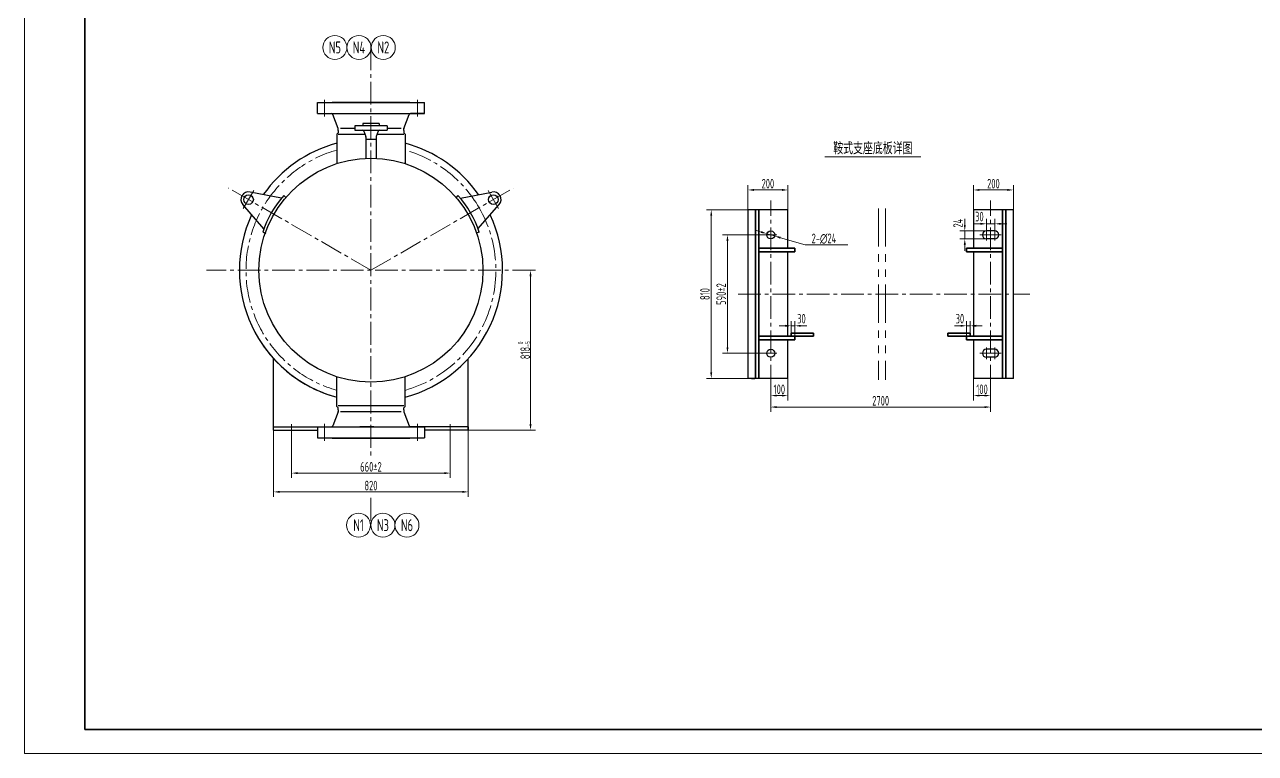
# Model space of a CAD drawing. Header units: millimetres. Extents: x 5765 to 6606, y -201 to 393.
# Drawn here: x 5765 to 6277, y -201 to 103 of the extents above; entities that cross this region are included whole.
import ezdxf
from ezdxf.enums import TextEntityAlignment as Align

# ---------------------------------------------------------------- set-up
doc = ezdxf.new("R2010")
doc.units = ezdxf.units.MM
doc.linetypes.add('CENTER2', pattern=[28.575, 19.05, -3.175, 3.175, -3.175])
doc.linetypes.add('PHANTOM2', pattern=[31.75, 15.875, -3.175, 3.175, -3.175, 3.175, -3.175])
for name, color, linetype, lineweight in [('1粗实线', 7, 'Continuous', 35), ('2细实线', 3, 'Continuous', 13), ('3中心线', 1, 'CENTER2', 13), ('5双点划线', 2, 'PHANTOM2', 13), ('7文本', 2, 'Continuous', 13), ('8标注', 3, 'Continuous', 13), ('9图表', 4, 'Continuous', 13)]:
    doc.layers.add(name, color=color, linetype=linetype, lineweight=lineweight)
doc.styles.add('lanpec', font='bpec_e.shx', dxfattribs={"width": 0.75, "bigfont": 'hztxt.shx'})
doc.styles.add('lanpec-dim', font='bpec_e.shx', dxfattribs={"width": 0.75})
doc.dimstyles.new('lanpec', dxfattribs={"dimtxt": 4, "dimasz": 2.5, "dimexe": 2, "dimexo": 0, "dimtad": 1, "dimdsep": 46, "dimtxsty": 'lanpec-dim', "dimcen": 2.5, "dimclrd": 256, "dimclre": 256, "dimclrt": 256, "dimazin": 0, "dimtfac": 1, "dimtmove": 0, "dimatfit": 3, "dimfxl": 1, "dimlwd": -1, "dimlwe": -1, "dimarcsym": 0})
doc.dimstyles.new('lanpec$3', dxfattribs={"dimtxt": 4, "dimasz": 2.5, "dimexe": 2, "dimexo": 0, "dimtad": 1, "dimtih": 1, "dimtoh": 1, "dimdsep": 46, "dimtxsty": 'lanpec-dim', "dimcen": 2.5, "dimclrd": 256, "dimclre": 256, "dimclrt": 256, "dimazin": 0, "dimtfac": 1, "dimtmove": 0, "dimatfit": 3, "dimfxl": 1, "dimlwd": -1, "dimlwe": -1, "dimarcsym": 0})

# ---------------------------------------------------------------- blocks, each defined once
blk = doc.blocks.new('A1')
at = {"layer": '1粗实线'}
blk.add_lwpolyline([(-816, 10), (-10, 10), (-10, 584), (-816, 584)], close=True, dxfattribs=at)
at = {"layer": '9图表'}
blk.add_lwpolyline([(-841, 0), (0, 0), (0, 594), (-841, 594)], close=True, dxfattribs=at)
blk = doc.blocks.new('*D25')
at = {"layer": '8标注', "transparency": 16777216}
for p, q in [((6066.01, 25.82), (6066.01, 36.06)), ((6082.64, 25.82), (6082.64, 36.06)), ((6068.51, 34.06), (6080.14, 34.06))]:
    blk.add_line(p, q, dxfattribs=at)
for points in [[(6068.51, 34.48), (6068.51, 33.65), (6066.01, 34.06)], [(6080.14, 34.48), (6080.14, 33.65), (6082.64, 34.06)]]:
    blk.add_solid(points, dxfattribs=at)
at = {"layer": 'Defpoints', "color": 0, "transparency": 16777216}
for p in [(6082.64, 34.06), (6066.01, 25.82), (6082.64, 25.82)]:
    blk.add_point(p, dxfattribs=at)
at = {"layer": '8标注', "transparency": 16777216, "insert": (6074.32, 36.69), "char_height": 4, "attachment_point": 5, "style": 'lanpec-dim'}
blk.add_mtext('200', dxfattribs=at)
blk = doc.blocks.new('*D34')
at = {"layer": '8标注', "transparency": 16777216}
for p, q in [((6159.87, 25.82), (6159.87, 36.06)), ((6176.5, 25.82), (6176.5, 36.06)), ((6162.37, 34.06), (6174, 34.06))]:
    blk.add_line(p, q, dxfattribs=at)
for points in [[(6162.37, 34.48), (6162.37, 33.65), (6159.87, 34.06)], [(6174, 34.48), (6174, 33.65), (6176.5, 34.06)]]:
    blk.add_solid(points, dxfattribs=at)
at = {"layer": 'Defpoints', "color": 0, "transparency": 16777216}
for p in [(6176.5, 34.06), (6159.87, 25.82), (6176.5, 25.82)]:
    blk.add_point(p, dxfattribs=at)
at = {"layer": '8标注', "transparency": 16777216, "insert": (6168.18, 36.69), "char_height": 4, "attachment_point": 5, "style": 'lanpec-dim'}
blk.add_mtext('200', dxfattribs=at)
blk = doc.blocks.new('*D26')
at = {"layer": '8标注', "transparency": 16777216}
for p, q in [((6075.52, -48.22), (6075.52, -58.34)), ((6166.98, -48.22), (6166.98, -58.34)), ((6078.02, -56.34), (6164.48, -56.34))]:
    blk.add_line(p, q, dxfattribs=at)
for points in [[(6078.02, -55.93), (6078.02, -56.76), (6075.52, -56.34)], [(6164.48, -55.93), (6164.48, -56.76), (6166.98, -56.34)]]:
    blk.add_solid(points, dxfattribs=at)
at = {"layer": 'Defpoints', "color": 0, "transparency": 16777216}
for p in [(6075.52, -48.22), (6166.98, -48.22), (6166.98, -56.34)]:
    blk.add_point(p, dxfattribs=at)
at = {"layer": '8标注', "transparency": 16777216, "insert": (6121.25, -53.72), "char_height": 4, "attachment_point": 5, "style": 'lanpec-dim'}
blk.add_mtext('2700', dxfattribs=at)
blk = doc.blocks.new('*D27')
at = {"layer": '8标注', "transparency": 16777216}
for p, q in [((6156.25, 19.53), (6156.25, 22.03)), ((6165.25, 17.03), (6154.25, 17.03)), ((6156.25, 17.03), (6156.25, 13.7)), ((6165.25, 13.7), (6154.25, 13.7)), ((6156.25, 11.2), (6156.25, 8.7))]:
    blk.add_line(p, q, dxfattribs=at)
for points in [[(6155.84, 19.53), (6156.67, 19.53), (6156.25, 17.03)], [(6155.84, 11.2), (6156.67, 11.2), (6156.25, 13.7)]]:
    blk.add_solid(points, dxfattribs=at)
at = {"layer": 'Defpoints', "color": 0, "transparency": 16777216}
for p in [(6165.25, 17.03), (6156.25, 13.7), (6165.25, 13.7)]:
    blk.add_point(p, dxfattribs=at)
at = {"layer": '8标注', "transparency": 16777216, "insert": (6153.43, 20.25), "char_height": 4, "attachment_point": 5, "rotation": 90, "style": 'lanpec-dim'}
blk.add_mtext('24', dxfattribs=at)
blk = doc.blocks.new('*D28')
at = {"layer": '8标注', "transparency": 16777216}
for p, q in [((6165.25, 17.03), (6165.25, 21.97)), ((6168.72, 17.03), (6168.72, 21.97)), ((6162.75, 19.97), (6160.25, 19.97)), ((6168.72, 19.97), (6165.25, 19.97)), ((6171.22, 19.97), (6173.72, 19.97))]:
    blk.add_line(p, q, dxfattribs=at)
for points in [[(6162.75, 20.38), (6162.75, 19.55), (6165.25, 19.97)], [(6171.22, 20.38), (6171.22, 19.55), (6168.72, 19.97)]]:
    blk.add_solid(points, dxfattribs=at)
at = {"layer": 'Defpoints', "color": 0, "transparency": 16777216}
for p in [(6165.25, 19.97), (6165.25, 17.03), (6168.72, 17.03)]:
    blk.add_point(p, dxfattribs=at)
at = {"layer": '8标注', "transparency": 16777216, "insert": (6162.33, 22.97), "char_height": 4, "attachment_point": 5, "style": 'lanpec-dim'}
blk.add_mtext('30', dxfattribs=at)
blk = doc.blocks.new('*D29')
at = {"layer": '8标注', "transparency": 16777216}
for p, q in [((6073.03, 15.37), (6055.5, 15.37)), ((6057.5, 12.87), (6057.5, -31.45)), ((6073.03, -33.95), (6055.5, -33.95))]:
    blk.add_line(p, q, dxfattribs=at)
for points in [[(6057.09, 12.87), (6057.92, 12.87), (6057.5, 15.37)], [(6057.09, -31.45), (6057.92, -31.45), (6057.5, -33.95)]]:
    blk.add_solid(points, dxfattribs=at)
at = {"layer": 'Defpoints', "color": 0, "transparency": 16777216}
for p in [(6073.03, 15.37), (6057.5, -33.95), (6073.03, -33.95)]:
    blk.add_point(p, dxfattribs=at)
at = {"layer": '8标注', "transparency": 16777216, "insert": (6054.88, -9.29), "char_height": 4, "attachment_point": 5, "rotation": 90, "style": 'lanpec-dim'}
blk.add_mtext('590±2', dxfattribs=at)
blk = doc.blocks.new('*D30')
at = {"layer": '8标注', "transparency": 16777216}
for p, q in [((6066.01, 25.82), (6048.75, 25.82)), ((6050.75, -41.91), (6050.75, 23.32)), ((6066.01, -44.41), (6048.75, -44.41))]:
    blk.add_line(p, q, dxfattribs=at)
for points in [[(6050.33, 23.32), (6051.16, 23.32), (6050.75, 25.82)], [(6050.33, -41.91), (6051.16, -41.91), (6050.75, -44.41)]]:
    blk.add_solid(points, dxfattribs=at)
at = {"layer": 'Defpoints', "color": 0, "transparency": 16777216}
for p in [(6050.75, 25.82), (6066.01, 25.82), (6066.01, -44.41)]:
    blk.add_point(p, dxfattribs=at)
at = {"layer": '8标注', "transparency": 16777216, "insert": (6048.12, -9.29), "char_height": 4, "attachment_point": 5, "rotation": 90, "style": 'lanpec-dim'}
blk.add_mtext('810', dxfattribs=at)
blk = doc.blocks.new('*D31')
at = {"layer": '8标注', "transparency": 16777216}
for p, q in [((6075.52, -44.41), (6075.52, -53.57)), ((6082.64, -44.41), (6082.64, -53.57)), ((6078.02, -51.57), (6080.14, -51.57))]:
    blk.add_line(p, q, dxfattribs=at)
for points in [[(6078.02, -51.15), (6078.02, -51.98), (6075.52, -51.57)], [(6080.14, -51.15), (6080.14, -51.98), (6082.64, -51.57)]]:
    blk.add_solid(points, dxfattribs=at)
at = {"layer": 'Defpoints', "color": 0, "transparency": 16777216}
for p in [(6075.52, -44.41), (6082.64, -44.41), (6082.64, -51.57)]:
    blk.add_point(p, dxfattribs=at)
at = {"layer": '8标注', "transparency": 16777216, "insert": (6079.08, -48.94), "char_height": 4, "attachment_point": 5, "style": 'lanpec-dim'}
blk.add_mtext('100', dxfattribs=at)
blk = doc.blocks.new('*D32')
at = {"layer": '8标注', "transparency": 16777216}
for p, q in [((6159.87, -44.41), (6159.87, -53.57)), ((6166.98, -44.41), (6166.98, -53.57)), ((6164.48, -51.57), (6162.37, -51.57))]:
    blk.add_line(p, q, dxfattribs=at)
for points in [[(6162.37, -51.15), (6162.37, -51.98), (6159.87, -51.57)], [(6164.48, -51.15), (6164.48, -51.98), (6166.98, -51.57)]]:
    blk.add_solid(points, dxfattribs=at)
at = {"layer": 'Defpoints', "color": 0, "transparency": 16777216}
for p in [(6159.87, -44.41), (6166.98, -44.41), (6159.87, -51.57)]:
    blk.add_point(p, dxfattribs=at)
at = {"layer": '8标注', "transparency": 16777216, "insert": (6163.43, -48.94), "char_height": 4, "attachment_point": 5, "style": 'lanpec-dim'}
blk.add_mtext('100', dxfattribs=at)
blk = doc.blocks.new('*D35')
at = {"layer": '8标注', "transparency": 16777216}
for p, q in [((6071.53, 16.54), (6069.13, 17.25)), ((6073.93, 15.84), (6077.12, 14.9)), ((6089.87, 11.14), (6079.52, 14.19)), ((6103.2, 11.14), (6089.87, 11.14))]:
    blk.add_line(p, q, dxfattribs=at)
for points in [[(6071.65, 16.94), (6071.41, 16.14), (6073.93, 15.84)], [(6079.63, 14.59), (6079.4, 13.79), (6077.12, 14.9)]]:
    blk.add_solid(points, dxfattribs=at)
at = {"layer": 'Defpoints', "color": 0, "transparency": 16777216}
for p in [(6073.93, 15.84), (6077.12, 14.9)]:
    blk.add_point(p, dxfattribs=at)
at = {"layer": '8标注', "transparency": 16777216, "insert": (6097.64, 13.77), "char_height": 4, "attachment_point": 5, "style": 'lanpec-dim'}
blk.add_mtext('2-∅24', dxfattribs=at)
blk = doc.blocks.new('*D36')
at = {"layer": '8标注', "transparency": 16777216}
for p, q in [((6081.51, -22.51), (6079.01, -22.51)), ((6084.01, -25.61), (6084.01, -20.51)), ((6084.01, -22.51), (6085.51, -22.51)), ((6085.51, -26.88), (6085.51, -20.51)), ((6088.01, -22.51), (6090.51, -22.51))]:
    blk.add_line(p, q, dxfattribs=at)
for points in [[(6081.51, -22.1), (6081.51, -22.93), (6084.01, -22.51)], [(6088.01, -22.1), (6088.01, -22.93), (6085.51, -22.51)]]:
    blk.add_solid(points, dxfattribs=at)
at = {"layer": 'Defpoints', "color": 0, "transparency": 16777216}
for p in [(6085.51, -22.51), (6084.01, -25.61), (6085.51, -26.88)]:
    blk.add_point(p, dxfattribs=at)
at = {"layer": '8标注', "transparency": 16777216, "insert": (6088.29, -19.56), "char_height": 4, "attachment_point": 5, "style": 'lanpec-dim'}
blk.add_mtext('30', dxfattribs=at)
blk = doc.blocks.new('*D33')
at = {"layer": '8标注', "transparency": 16777216}
for p, q in [((6154.5, -22.51), (6152, -22.51)), ((6157, -26.88), (6157, -20.51)), ((6158.5, -22.51), (6157, -22.51)), ((6158.5, -25.61), (6158.5, -20.51)), ((6161, -22.51), (6163.5, -22.51))]:
    blk.add_line(p, q, dxfattribs=at)
for points in [[(6154.5, -22.1), (6154.5, -22.93), (6157, -22.51)], [(6161, -22.1), (6161, -22.93), (6158.5, -22.51)]]:
    blk.add_solid(points, dxfattribs=at)
at = {"layer": 'Defpoints', "color": 0, "transparency": 16777216}
for p in [(6157, -22.51), (6157, -26.88), (6158.5, -25.61)]:
    blk.add_point(p, dxfattribs=at)
at = {"layer": '8标注', "transparency": 16777216, "insert": (6154.22, -19.56), "char_height": 4, "attachment_point": 5, "style": 'lanpec-dim'}
blk.add_mtext('30', dxfattribs=at)
blk = doc.blocks.new('*U24')
at = {"layer": '2细实线'}
blk.add_line((-20, 0), (20, 0), dxfattribs=at)
at = {"layer": '7文本', "style": 'lanpec', "width": 0.75}
for tag, height, p in [('节点图名称', 5, (0, 3.5)), ('比例', 4, (0, -3.25))]:
    blk.add_attdef(tag, text='', height=height, dxfattribs=at).set_placement(p, align=Align.MIDDLE_CENTER)
blk = doc.blocks.new('*D40')
at = {"layer": '8标注', "transparency": 16777216}
for p, q in [((5876.15, -68.17), (5876.15, -85.85)), ((5942.15, -68.1), (5942.15, -85.85)), ((5878.65, -83.85), (5939.65, -83.85))]:
    blk.add_line(p, q, dxfattribs=at)
for points in [[(5878.65, -83.43), (5878.65, -84.27), (5876.15, -83.85)], [(5939.65, -83.43), (5939.65, -84.27), (5942.15, -83.85)]]:
    blk.add_solid(points, dxfattribs=at)
at = {"layer": 'Defpoints', "color": 0, "transparency": 16777216}
for p in [(5876.15, -68.17), (5942.15, -68.1), (5942.15, -83.85)]:
    blk.add_point(p, dxfattribs=at)
at = {"layer": '8标注', "transparency": 16777216, "insert": (5909.15, -81.23), "char_height": 4, "attachment_point": 5, "style": 'lanpec-dim'}
blk.add_mtext('660%%P2', dxfattribs=at)
blk = doc.blocks.new('*D41')
at = {"layer": '8标注', "transparency": 16777216}
for p, q in [((5868.65, -65.96), (5868.65, -93.66)), ((5949.65, -65.96), (5949.65, -93.66)), ((5871.15, -91.66), (5947.15, -91.66))]:
    blk.add_line(p, q, dxfattribs=at)
for points in [[(5871.15, -91.24), (5871.15, -92.08), (5868.65, -91.66)], [(5947.15, -91.24), (5947.15, -92.08), (5949.65, -91.66)]]:
    blk.add_solid(points, dxfattribs=at)
at = {"layer": 'Defpoints', "color": 0, "transparency": 16777216}
for p in [(5868.65, -65.96), (5949.65, -65.96), (5949.65, -91.66)]:
    blk.add_point(p, dxfattribs=at)
at = {"layer": '8标注', "transparency": 16777216, "insert": (5909.15, -89.04), "char_height": 4, "attachment_point": 5, "style": 'lanpec-dim'}
blk.add_mtext('820', dxfattribs=at)
blk = doc.blocks.new('*D42')
at = {"layer": '8标注', "transparency": 16777216}
for p, q in [((5973.66, 0.64), (5977.56, 0.64)), ((5975.56, -1.86), (5975.56, -63.46)), ((5949.65, -65.96), (5977.56, -65.96))]:
    blk.add_line(p, q, dxfattribs=at)
for points in [[(5975.14, -1.86), (5975.97, -1.86), (5975.56, 0.64)], [(5975.14, -63.46), (5975.97, -63.46), (5975.56, -65.96)]]:
    blk.add_solid(points, dxfattribs=at)
at = {"layer": 'Defpoints', "color": 0, "transparency": 16777216}
for p in [(5973.66, 0.64), (5949.65, -65.96), (5975.56, -65.96)]:
    blk.add_point(p, dxfattribs=at)
at = {"layer": '8标注', "transparency": 16777216, "insert": (5972.83, -32.66), "char_height": 4, "attachment_point": 5, "rotation": 90, "style": 'lanpec-dim'}
blk.add_mtext('818{\\H0.525x;\\S 0^ -5;}', dxfattribs=at)
blk = doc.blocks.new('管口号')
at = {"layer": '2细实线'}
blk.add_circle((0, 5), 5, dxfattribs=at)
at = {"layer": '7文本', "style": 'lanpec', "width": 0.75}
blk.add_attdef('N', text='', height=5, dxfattribs=at).set_placement((0, 5), align=Align.MIDDLE_CENTER)

msp = doc.modelspace()

# ---------------------------------------------------------------- linework, layer by layer
for p, q in [((5886.895, 70.441), (5931.395, 70.441)), ((5886.895, 65.831), (5886.895, 70.441)), ((5892.955, 70.641), (5925.335, 70.641)), ((5892.955, 70.441), (5892.955, 70.641)), ((5925.335, 70.441), (5925.335, 70.641)), ((5931.395, 65.831), (5931.395, 70.441)), ((5886.895, 65.831), (5931.395, 65.831)), ((5886.895, 65.831), (5892.751, 65.831)), ((5895.463, 59.627), (5893.218, 65.509)), ((5912.577, 61.727), (5905.713, 61.727)), ((5905.713, 61.727), (5905.713, 60.787)), ((5912.577, 61.727), (5912.577, 60.787)), ((5922.828, 59.627), (5925.073, 65.509)), ((5931.395, 65.831), (5925.54, 65.831)), ((5895.495, 57.88), (5894.961, 57.345)), ((5894.961, 57.345), (5894.961, 45.03)), ((5895.495, 58.841), (5895.495, 59.449)), ((5895.495, 58.841), (5895.495, 57.88)), ((5906.668, 57.144), (5895.495, 57.144)), ((5902.425, 59.641), (5896.516, 59.641)), ((5915.865, 60.787), (5902.425, 60.787)), ((5902.425, 60.787), (5902.425, 58.995)), ((5902.425, 58.995), (5915.865, 58.995)), ((5906.177, 58.472), (5906.96, 56.353)), ((5912.114, 58.472), (5911.331, 56.353)), ((5922.795, 57.144), (5911.623, 57.144)), ((5915.865, 60.787), (5915.865, 58.995)), ((5921.775, 59.641), (5915.865, 59.641)), ((5922.795, 58.841), (5922.795, 59.449)), ((5922.795, 58.841), (5922.795, 57.88)), ((5922.795, 57.88), (5923.329, 57.345)), ((5923.329, 57.345), (5923.329, 45.03)), ((5907.009, 56.076), (5907.009, 55.227)), ((5907.009, 55.227), (5911.281, 55.227)), ((5907.009, 55.227), (5907.009, 47.192)), ((5911.281, 56.076), (5911.281, 55.227)), ((5911.281, 55.227), (5911.281, 47.192)), ((5871.948, 30.599), (5858.823, 33.191)), ((5872.957, 31.689), (5873.891, 30.813)), ((5945.333, 31.689), (5944.4, 30.813)), ((5946.343, 30.599), (5959.467, 33.191)), ((5864.602, 17.875), (5855.795, 27.945)), ((5953.689, 17.875), (5962.496, 27.945)), ((6082.639, 25.825), (6066.007, 25.825)), ((6066.007, 25.825), (6066.007, -44.409)), ((6082.639, 9.777), (6082.639, 25.825)), ((6176.501, 25.825), (6159.869, 25.825)), ((6159.869, 25.825), (6159.869, 9.777)), ((6176.501, -44.409), (6176.501, 25.825)), ((5864.163, 16.456), (5865.388, 16.086)), ((5954.128, 16.456), (5952.903, 16.086)), ((6168.719, 17.031), (6165.25, 17.031)), ((6168.719, 13.705), (6165.25, 13.705)), ((6082.639, -26.876), (6082.639, 8.292)), ((6159.869, 8.292), (6159.869, -26.876)), ((6082.639, -44.409), (6082.639, -28.361)), ((6159.869, -28.361), (6159.869, -44.409)), ((6168.719, -32.289), (6165.25, -32.289)), ((6168.719, -35.615), (6165.25, -35.615)), ((5868.645, -65.959), (5868.645, -36.201)), ((5949.645, -65.959), (5949.645, -36.201)), ((5894.961, -56.064), (5894.961, -43.748)), ((5923.329, -56.064), (5923.329, -43.748)), ((6082.639, -44.409), (6066.007, -44.409)), ((6067.447, -44.409), (6068.887, -44.409)), ((6176.501, -44.409), (6159.869, -44.409)), ((5895.495, -56.598), (5894.961, -56.064)), ((5922.795, -55.863), (5895.495, -55.863)), ((5922.795, -56.598), (5923.329, -56.064)), ((5895.463, -58.345), (5893.218, -64.228)), ((5895.495, -57.559), (5895.495, -56.598)), ((5895.495, -57.559), (5895.495, -58.167)), ((5921.775, -58.359), (5896.516, -58.359)), ((5922.795, -57.559), (5922.795, -56.598)), ((5922.795, -57.559), (5922.795, -58.167)), ((5922.828, -58.345), (5925.073, -64.228)), ((5868.645, -64.559), (5886.895, -64.559)), ((5868.645, -65.959), (5886.895, -65.959)), ((5868.645, -65.959), (5886.895, -65.959)), ((5886.895, -64.549), (5931.395, -64.549)), ((5886.895, -64.549), (5886.895, -69.159)), ((5886.895, -64.549), (5892.751, -64.549)), ((5910.4, -64.549), (5904.545, -64.549)), ((5931.395, -64.549), (5925.54, -64.549)), ((5931.395, -64.549), (5931.395, -69.159)), ((5949.645, -64.559), (5931.395, -64.559)), ((5949.645, -65.959), (5931.395, -65.959)), ((5949.645, -65.959), (5931.395, -65.959)), ((5949.645, -64.559), (5949.645, -65.959)), ((5886.895, -69.159), (5931.395, -69.159)), ((5892.955, -69.159), (5892.955, -69.359)), ((5892.955, -69.359), (5925.335, -69.359)), ((5904.34, -69.159), (5904.34, -69.359)), ((5925.335, -69.159), (5925.335, -69.359))]:
    msp.add_line(p, q)
for centre, radius in [((5909.145, 0.641), 46.6), ((5858.204, 30.052), 2), ((5960.087, 30.052), 2)]:
    msp.add_circle(centre, radius)
at = {"ltscale": 2}
for centre in [(6075.523, 15.368), (6075.523, -33.952)]:
    msp.add_circle(centre, 1.663, dxfattribs=at)
for centre, radius, start, end in [((5892.751, 65.331), 0.5, 20.88476, 90), ((5925.54, 65.331), 0.5, 90, 159.11524), ((5894.995, 59.449), 0.5, 0, 20.88476), ((5905.426, 58.195), 0.8, 20.28013, 90), ((5906.209, 56.076), 0.8, 0, 20.28013), ((5912.081, 56.076), 0.8, 159.71987, 180), ((5912.864, 58.195), 0.8, 90, 159.71987), ((5923.295, 59.449), 0.5, 159.11524, 180), ((5909.145, 0.641), 54.75, 105.01487, 144.92537), ((5909.145, 0.641), 54.75, 35.07463, 74.98513), ((5858.204, 30.052), 3.2, 78.82881, 221.17119), ((5901.074, 5.301), 38.56, 136.81633, 163.18367), ((5917.217, 5.301), 38.56, 16.81633, 43.18367), ((5960.087, 30.052), 3.2, 318.82881, 101.17119), ((5909.145, 0.641), 54.75, 155.07463, 254.98513), ((5909.145, 0.641), 54.75, 285.01487, 24.92537), ((6165.25, 15.368), 1.663, 90, 270), ((6168.719, 15.368), 1.663, 270, 90), ((5909.145, 0.641), 54.75, 215.07463, 254.98513), ((6165.25, -33.952), 1.663, 90, 270), ((6168.719, -33.952), 1.663, 270, 90), ((5894.995, -58.167), 0.5, 339.11524, 0), ((5923.295, -58.167), 0.5, 180, 200.88476), ((5892.751, -64.049), 0.5, 270, 339.11524), ((5925.54, -64.049), 0.5, 200.88476, 270)]:
    msp.add_arc(centre, radius, start, end)
at = {"layer": '1粗实线'}
for p, q in [((6069.234, 25.825), (6069.234, -44.409)), ((6070.596, 25.825), (6070.596, -44.409)), ((6171.913, 25.825), (6171.913, -44.409)), ((6173.275, 25.825), (6173.275, -44.409)), ((6070.596, 9.777), (6085.505, 9.777)), ((6070.596, 8.292), (6085.505, 8.292)), ((6085.505, 9.777), (6085.505, 8.292)), ((6171.913, 9.777), (6157.003, 9.777)), ((6157.003, 9.777), (6157.003, 8.292)), ((6171.913, 8.292), (6157.003, 8.292)), ((6070.596, -26.876), (6085.505, -26.876)), ((6070.596, -28.361), (6085.505, -28.361)), ((6083.336, -26.876), (6093.347, -26.876)), ((6084.013, -26.876), (6084.013, -25.608)), ((6084.013, -25.608), (6093.347, -25.608)), ((6085.505, -28.361), (6085.505, -26.876)), ((6093.347, -25.608), (6093.347, -26.876)), ((6158.496, -25.608), (6149.162, -25.608)), ((6149.162, -25.608), (6149.162, -26.876)), ((6159.173, -26.876), (6149.162, -26.876)), ((6171.913, -26.876), (6157.003, -26.876)), ((6157.003, -28.361), (6157.003, -26.876)), ((6171.913, -28.361), (6157.003, -28.361)), ((6158.496, -25.608), (6158.496, -26.876))]:
    msp.add_line(p, q, dxfattribs=at)
at = {"layer": '2细实线'}
msp.add_line((6101.611, 11.142), (6107.617, 11.142), dxfattribs=at)
at = {"layer": '3中心线', "ltscale": 0.5}
for p, q in [((5909.145, 93.401), (5909.145, -77.59)), ((5889.775, 64.641), (5889.775, 71.631)), ((5928.515, 64.641), (5928.515, 71.631)), ((5909.145, 0.641), (5849.931, 34.828)), ((5860.376, 33.814), (5856.031, 26.29)), ((5909.145, 0.641), (5968.36, 34.828)), ((5957.915, 33.814), (5962.26, 26.29)), ((6075.523, -48.221), (6075.523, 29.637)), ((6166.985, -48.221), (6166.985, 29.637)), ((5977.521, 0.641), (5840.77, 0.641)), ((6061.918, -9.292), (6183.32, -9.292)), ((5876.145, -68.167), (5876.145, -63.485)), ((5889.775, -63.359), (5889.775, -70.349)), ((5928.515, -63.359), (5928.515, -70.349)), ((5942.145, -68.096), (5942.145, -63.485)), ((5909.139, -94.19), (5909.135, -105.53))]:
    msp.add_line(p, q, dxfattribs=at)
at = {"layer": '3中心线'}
for p, q in [((6078.018, 15.368), (6073.029, 15.368)), ((6162.536, 15.368), (6171.434, 15.368)), ((6165.25, 12.964), (6165.25, 17.772)), ((6168.719, 12.964), (6168.719, 17.772)), ((6078.018, -33.952), (6073.029, -33.952)), ((6162.536, -33.952), (6171.434, -33.952)), ((6165.25, -31.548), (6165.25, -36.356)), ((6168.719, -31.548), (6168.719, -36.356))]:
    msp.add_line(p, q, dxfattribs=at)
at = {"layer": '3中心线', "ltscale": 0.5}
for start, end in [(105.82919, 254.17081), (30, 74.17081), (285.82919, 30)]:
    msp.add_arc((5909.145, 0.641), 52, start, end, dxfattribs=at)
at = {"layer": '5双点划线'}
for p, q in [((6120.382, 26.394), (6120.382, -44.978)), ((6123.239, 26.394), (6123.239, -44.978))]:
    msp.add_line(p, q, dxfattribs=at)

# ---------------------------------------------------------------- block references
msp.add_blockref('*U24', (6118.007, 47.9)).add_auto_attribs({'节点图名称': '鞍式支座底板详图'})
at = {"layer": '2细实线'}
msp.add_blockref('A1', (6606.028, -200.559), dxfattribs=at)
at = {"layer": '8标注'}
for p, values in [((5894.145, 88.401), {'N': 'N5'}), ((5904.145, 88.401), {'N': 'N4'}), ((5914.29, 88.401), {'N': 'N2'})]:
    msp.add_blockref('管口号', p, dxfattribs=at).add_auto_attribs(values)
ref = msp.add_blockref('管口号', (5903.99, -100.53), dxfattribs=dict(at, xscale=-1, rotation=180))
ref.add_attrib('N', 'N1', dxfattribs={"layer": '7文本', "height": 5, "style": 'lanpec', "width": 0.75}).set_placement((5903.99, -105.53), align=Align.MIDDLE_CENTER)
ref = msp.add_blockref('管口号', (5914.135, -100.53), dxfattribs=dict(at, xscale=-1, rotation=180))
ref.add_attrib('N', 'N3', dxfattribs={"layer": '7文本', "height": 5, "style": 'lanpec', "width": 0.75}).set_placement((5914.135, -105.53), align=Align.MIDDLE_CENTER)
ref = msp.add_blockref('管口号', (5924.135, -100.53), dxfattribs=dict(at, xscale=-1, rotation=180))
ref.add_attrib('N', 'N6', dxfattribs={"layer": '7文本', "height": 5, "style": 'lanpec', "width": 0.75}).set_placement((5924.135, -105.53), align=Align.MIDDLE_CENTER)

# ---------------------------------------------------------------- dimensions: what is measured, and where the dimension line sits
for base, p1, p2, text, picture, middle in [((6082.639, 34.064), (6066.007, 25.825), (6082.639, 25.825), '200', '*D25', (6074.323, 36.689)), ((6176.501, 34.064), (6159.869, 25.825), (6176.501, 25.825), '200', '*D34', (6168.185, 36.689)), ((6159.869, -51.568), (6166.985, -44.409), (6159.869, -44.409), '100', '*D32', (6163.427, -48.943)), ((6166.985, -56.343), (6075.523, -48.221), (6166.985, -48.221), '2700', '*D26', (6121.254, -53.718)), ((5949.645, -91.66), (5868.645, -65.959), (5949.645, -65.959), '820', '*D41', (5909.145, -89.035)), ((5942.145, -83.85), (5876.145, -68.167), (5942.145, -68.096), '660%%P2', '*D40', (5909.145, -81.225))]:
    dim = msp.add_linear_dim(base=base, p1=p1, p2=p2, text=text, dimstyle='lanpec', dxfattribs=at)
    dim.commit()
    dim.dimension.update_dxf_attribs({"geometry": picture, "text_midpoint": middle})
for base, p1, p2, angle, text, picture, middle in [((6050.747, 25.825), (6066.007, -44.409), (6066.007, 25.825), 90, '810', '*D30', (6048.122, -9.292)), ((6057.504, -33.952), (6073.029, 15.368), (6073.029, -33.952), 90, '590±2', '*D29', (6054.879, -9.292)), ((5975.555, -65.959), (5973.655, 0.641), (5949.645, -65.959), 90, '818{\\H0.525x;\\S 0^ -5;}', '*D42', (5972.83, -32.659)), ((6082.639, -51.568), (6075.523, -44.409), (6082.639, -44.409), 180, '100', '*D31', (6079.081, -48.943))]:
    dim = msp.add_linear_dim(base=base, p1=p1, p2=p2, angle=angle, text=text, dimstyle='lanpec', dxfattribs=at)
    dim.commit()
    dim.dimension.update_dxf_attribs({"geometry": picture, "text_midpoint": middle})
for base, p1, p2, angle, text, picture, middle in [((6156.255, 13.705), (6165.25, 17.031), (6165.25, 13.705), 90, '24', '*D27', (6153.426, 20.25)), ((6165.25, 19.968), (6168.719, 17.031), (6165.25, 17.031), 180, '30', '*D28', (6162.329, 22.971)), ((6157.003, -22.512), (6158.496, -25.608), (6157.003, -26.876), 180, '30', '*D33', (6154.215, -19.562))]:
    dim = msp.add_linear_dim(base=base, p1=p1, p2=p2, angle=angle, text=text, dimstyle='lanpec', override={"dimtmove": 2}, dxfattribs=at)
    dim.commit()
    dim.dimension.update_dxf_attribs({"geometry": picture, "text_midpoint": middle, "dimtype": 160})
dim = msp.add_diameter_dim_2p(p1=(6073.928, 15.838), p2=(6077.119, 14.898), text='2-∅24', dimstyle='lanpec$3', dxfattribs=at)
dim.commit()
dim.dimension.update_dxf_attribs({"geometry": '*D35', "text_midpoint": (6097.643, 11.142), "dimtype": 163})
dim = msp.add_linear_dim(base=(6085.505, -22.512), p1=(6084.013, -25.608), p2=(6085.505, -26.876), text='30', dimstyle='lanpec', override={"dimtmove": 2}, dxfattribs=at)
dim.commit()
dim.dimension.update_dxf_attribs({"geometry": '*D36', "text_midpoint": (6088.293, -19.562), "dimtype": 160})

doc.saveas('drawing.dxf')
